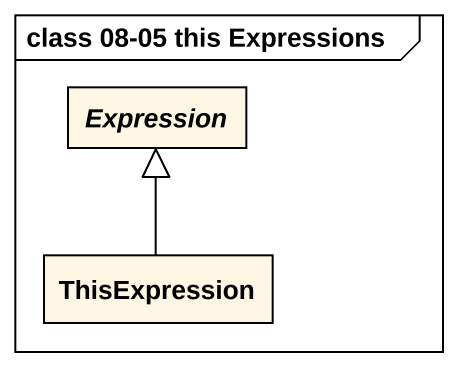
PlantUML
@startuml
mainframe class 08-05 this Expressions
hide circle
hide empty members
abstract class Expression
class ThisExpression
ThisExpression -up-|> Expression
@enduml
